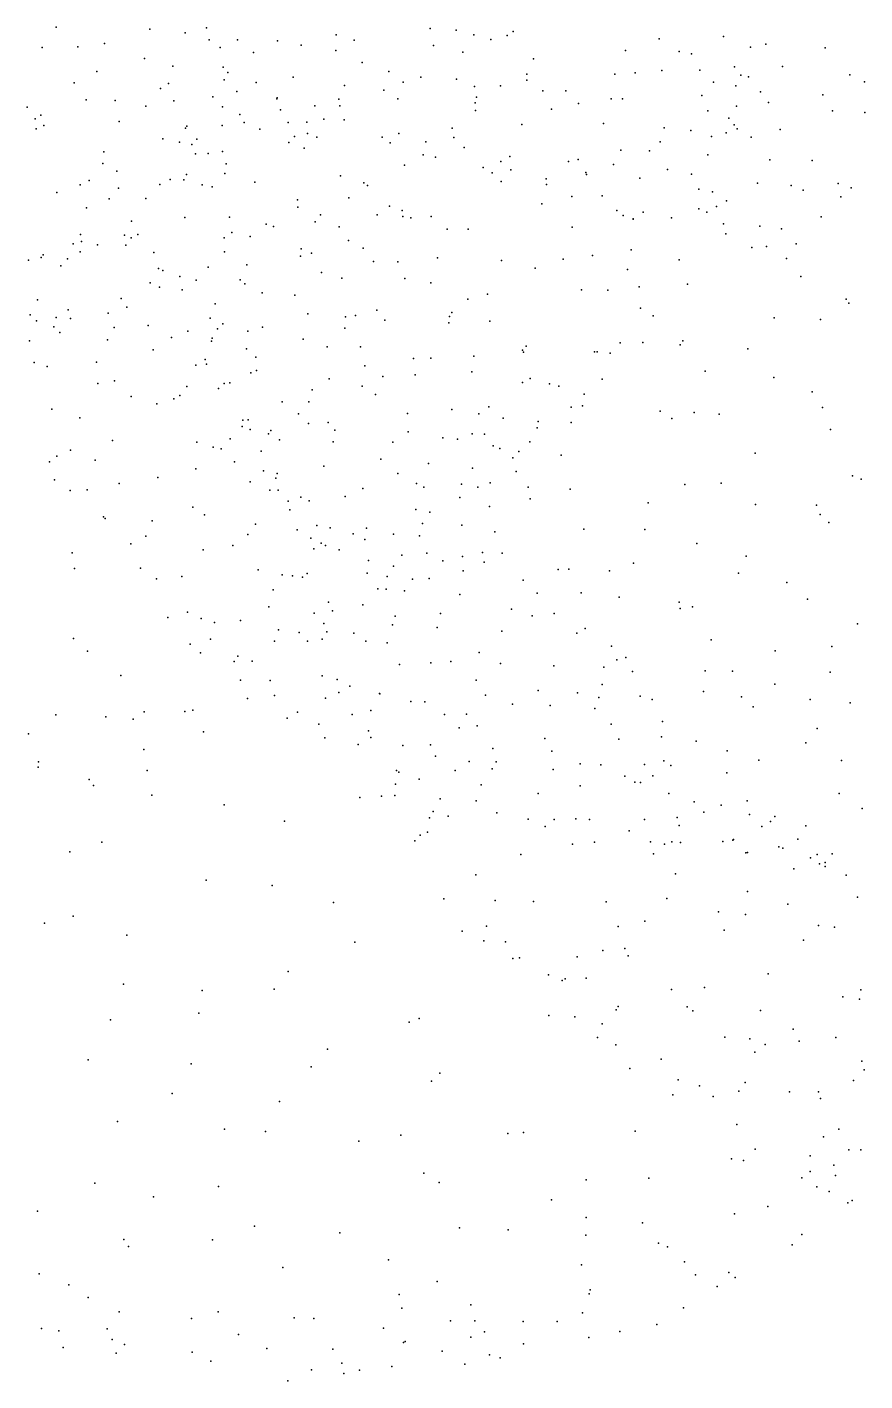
# Model space of a CAD drawing. Header units: metres. Extents: x -24.3 to 24.3, y -27.7 to 27.7.
# Drawn here: x -6.106 to -3.349, y -19.957 to -15.499 of the extents above; entities that cross this region are included whole.
import ezdxf

# ---------------------------------------------------------------- set-up
doc = ezdxf.new("R2010")
doc.units = ezdxf.units.M

msp = doc.modelspace()

# ---------------------------------------------------------------- linework, layer by layer
for p in [(-6.0109, -15.4988, 9.208), (-5.7026, -15.5061, -15.5173), (-5.516, -15.5018, 3.251), (-4.7794, -15.5035, -15.0688), (-4.6937, -15.5085, 7.2988), (-4.5065, -15.5129, -0.0056), (-5.8513, -15.5534, 16.9888), (-5.5862, -15.5178, 3.0191), (-5.5066, -15.5407, 16.6629), (-5.4135, -15.5406, -15.3926), (-5.2822, -15.5446, 16.2864), (-5.0889, -15.5246, 7.7809), (-5.0293, -15.5419, 19.5385), (-4.6363, -15.5244, 0.882), (-4.5797, -15.5397, -10.5712), (-4.5262, -15.5266, 1.2023), (-4.0258, -15.5371, 4.6152), (-3.8142, -15.5302, -13.9158), (-3.675, -15.5547, 4.8507), (-6.0561, -15.5655, -9.9383), (-5.9395, -15.5639, -5.0561), (-5.72, -15.6022, 2.1091), (-5.471, -15.5664, 8.4222), (-5.3614, -15.583, 8.2322), (-5.2038, -15.5587, 7.9675), (-5.0898, -15.5754, 3.6363), (-4.7684, -15.5597, 4.0326), (-4.6721, -15.581, 0.4396), (-4.1371, -15.5756, 1.6856), (-3.9603, -15.5795, -11.5539), (-3.9189, -15.5868, 19.3502), (-3.7252, -15.5648, 1.8707), (-3.4797, -15.5676, 4.9803), (-5.8766, -15.6455, -15.4803), (-5.627, -15.6278, 2.3436), (-5.4607, -15.6304, 2.8139), (-5.0037, -15.6156, -10.317), (-4.9152, -15.6456, 7.6867), (-4.439, -15.6036, 1.609), (-4.0166, -15.6418, -5.3532), (-3.892, -15.6404, -11.8771), (-3.7774, -15.6296, -5.3691), (-3.6194, -15.6289, -13.0806), (-5.9514, -15.6826, 17.165), (-5.6404, -15.6849, 19.5296), (-5.4576, -15.6724, 15.6819), (-5.4459, -15.6484, 16.4705), (-5.3527, -15.6815, 16.0078), (-5.2301, -15.6635, 3.2451), (-4.8682, -15.6803, 1.2898), (-4.8104, -15.6636, 0.8396), (-4.6934, -15.6705, -14.9352), (-4.4619, -15.6536, -0.3648), (-4.4615, -15.6732, 7.1771), (-4.1722, -15.6536, 19.396), (-4.1052, -15.6498, 4.3982), (-3.847, -15.6805, -12.0901), (-3.7567, -15.657, -12.4449), (-3.7317, -15.6622, 4.6579), (-3.3984, -15.6556, 1.9462), (-3.35, -15.679, -5.3505), (-5.6669, -15.7007, -5.1599), (-5.4946, -15.728, -10.1337), (-5.416, -15.7114, 1.9754), (-5.284, -15.7349, 2.162), (-5.2833, -15.7317, 2.4109), (-5.0615, -15.6915, 3.3975), (-4.9322, -15.7067, 1.7828), (-4.8864, -15.7347, 0.6054), (-4.6336, -15.6943, 1.7199), (-4.6269, -15.7297, 7.3774), (-4.5483, -15.6926, 3.9899), (-4.4087, -15.7087, -14.6603), (-4.3333, -15.7086, -5.3371), (-4.1839, -15.7346, -11.2314), (-4.1462, -15.7353, 2.0339), (-3.8851, -15.7237, 4.4372), (-3.7733, -15.6928, 6.9639), (-3.6924, -15.7117, -13.5263), (-3.4868, -15.7218, 6.8893), (-6.1062, -15.762, 15.0386), (-5.912, -15.7389, 9.4402), (-5.8163, -15.7405, 1.5363), (-5.7159, -15.7596, -15.3853), (-5.6237, -15.7419, 16.8263), (-5.4628, -15.761, 1.7407), (-5.2723, -15.7709, -5.2461), (-5.1588, -15.7585, 1.9406), (-5.0797, -15.7362, 1.2327), (-5.0774, -15.7579, 7.9783), (-4.6314, -15.7481, -5.3256), (-4.6299, -15.774, -10.6604), (-4.3802, -15.7686, -10.92), (-4.2916, -15.7502, 4.0737), (-3.8661, -15.7747, 2.1438), (-3.7716, -15.7588, -13.7449), (-3.6656, -15.7472, -13.2824), (-3.4551, -15.7751, 19.1056), (-3.3487, -15.78, 4.7382), (-6.08, -15.8012, -15.391), (-6.0609, -15.7892, 19.4417), (-6.0514, -15.8231, 17.3275), (-5.8033, -15.8098, 15.3002), (-5.5799, -15.8248, 11.7423), (-5.4644, -15.8227, 8.7688), (-5.4061, -15.7872, 16.3038), (-5.3921, -15.8133, 19.5112), (-5.2466, -15.8134, 1.395), (-5.1859, -15.8119, -10.327), (-5.13, -15.8015, 2.6968), (-5.0627, -15.804, 2.1739), (-4.4779, -15.8195, 3.775), (-4.2091, -15.8158, -0.5429), (-3.7962, -15.7986, 19.267), (-3.7791, -15.8209, -12.6144), (-6.0758, -15.834, -10.0953), (-5.6592, -15.8669, 17.0178), (-5.5845, -15.8321, 11.5032), (-5.5471, -15.8682, 1.3364), (-5.3398, -15.8345, 8.4826), (-5.226, -15.8587, 0.9459), (-5.1828, -15.8492, 11.8068), (-5.1527, -15.8611, -15.0951), (-4.9372, -15.8612, -14.9838), (-4.8828, -15.8494, 3.175), (-4.7071, -15.8321, 2.0859), (-4.702, -15.8628, -0.075), (-4.0095, -15.8308, -0.7094), (-3.9219, -15.8394, -14.0603), (-3.8538, -15.8586, -12.3228), (-3.805, -15.847, 4.2572), (-3.7689, -15.8341, -0.736), (-3.7235, -15.8614, -5.3079), (-3.6278, -15.8358, 4.4149), (-5.8533, -15.9101, 9.5872), (-5.6051, -15.8773, 15.5043), (-5.5637, -15.8853, 9.0409), (-5.4627, -15.9086, 12.0654), (-5.2445, -15.8786, 11.455), (-5.1946, -15.8978, 8.2263), (-4.9107, -15.8795, 0.293), (-4.7938, -15.8763, 2.3076), (-4.668, -15.895, 3.3717), (-4.1521, -15.9046, -14.3173), (-4.0573, -15.9063, 3.9477), (-4.0229, -15.8769, -11.6203), (-5.8567, -15.9484, 11.6684), (-5.5522, -15.9159, -5.1609), (-5.51, -15.9148, 15.7072), (-5.4506, -15.9493, 16.1256), (-4.8636, -15.9535, 11.874), (-4.8021, -15.9192, 2.9623), (-4.7622, -15.927, 7.6701), (-4.5468, -15.941, 7.4686), (-4.5175, -15.9253, -14.6894), (-4.3242, -15.9414, 3.6394), (-4.2923, -15.9352, 19.3185), (-4.1758, -15.9518, 2.3828), (-3.8661, -15.9197, 7.0728), (-3.6613, -15.9361, 2.2925), (-3.5225, -15.9384, -0.7536), (-5.9017, -16.0035, 19.368), (-5.8106, -15.9737, 11.3256), (-5.6349, -16.0008, -15.1812), (-5.5907, -16.0021, 1.1074), (-5.5817, -15.9847, 16.8276), (-5.4555, -15.9814, -10.2641), (-5.0745, -15.9887, 12.1572), (-4.6055, -15.9609, 2.8066), (-4.575, -15.9783, 19.3487), (-4.5139, -15.9689, -0.3553), (-4.3978, -15.9981, 2.5816), (-4.2674, -15.978, 7.2396), (-4.2654, -15.9843, -11.2481), (-4.089, -15.9967, 3.7464), (-3.9988, -15.9677, -11.8221), (-3.9199, -15.9833, -13.834), (-6.0083, -16.043, -5.0087), (-5.9312, -16.018, 15.2126), (-5.8049, -16.0287, 12.066), (-5.6691, -16.0167, 9.4204), (-5.5297, -16.0187, 15.9212), (-5.497, -16.0252, 16.6121), (-5.3563, -16.009, 8.6833), (-4.9981, -16.0115, -10.5094), (-4.9853, -16.0203, -5.2624), (-4.546, -16.0069, 3.1244), (-4.3966, -16.0176, -14.4854), (-3.8948, -16.032, -0.6653), (-3.85, -16.0415, -13.5161), (-3.7023, -16.0132, 4.0105), (-3.5918, -16.02, 19.0807), (-3.5516, -16.0361, 6.9779), (-3.4363, -16.0134, 2.3796), (-3.3943, -16.0276, 4.1689), (-5.8356, -16.0647, -15.1091), (-5.7149, -16.0634, 11.0089), (-5.2158, -16.0671, 0.5311), (-5.2149, -16.0919, -10.4344), (-5.0473, -16.061, 0.3142), (-4.9131, -16.0889, 7.966), (-4.4117, -16.0806, -11.0572), (-4.3134, -16.0569, -0.474), (-4.2131, -16.0546, 2.7667), (-3.8374, -16.09, 2.6082), (-3.8043, -16.0712, -13.1019), (-3.4281, -16.0573, -5.2076), (-5.9107, -16.0945, 9.9392), (-5.5869, -16.1261, 17.0497), (-5.4396, -16.1251, 0.7463), (-5.1404, -16.1171, 12.3862), (-4.9544, -16.1168, 0.1005), (-4.8715, -16.1032, -14.7376), (-4.8697, -16.122, 11.6194), (-4.8437, -16.1273, 12.11), (-4.7767, -16.122, -10.7274), (-4.1651, -16.1033, 3.2083), (-4.1445, -16.1195, -14.1107), (-4.1119, -16.1298, -11.7156), (-4.1118, -16.131, -0.5737), (-4.0783, -16.1082, -5.278), (-3.9851, -16.1265, 3.0189), (-3.8957, -16.097, 3.6927), (-3.8685, -16.1087, 19.1515), (-3.4925, -16.1231, 2.5912), (-5.9306, -16.1814, 0.9087), (-5.7621, -16.1384, -10.2693), (-5.7413, -16.1815, -14.9503), (-5.4318, -16.1757, 16.1157), (-5.3195, -16.1477, 11.1178), (-5.2955, -16.1555, -14.9013), (-5.1583, -16.1405, 11.2833), (-5.0792, -16.1562, -14.7902), (-4.7232, -16.1637, 7.8226), (-4.6549, -16.1642, -0.239), (-4.3117, -16.1581, -14.2613), (-3.8138, -16.1471, 3.4516), (-3.8066, -16.1794, 3.2046), (-3.6948, -16.1545, 2.799), (-3.6231, -16.1631, 3.5813), (-5.9543, -16.2125, 17.6151), (-5.9266, -16.2044, 11.0412), (-5.8742, -16.2157, 17.4049), (-5.7857, -16.1845, 15.3659), (-5.7814, -16.2169, 12.5636), (-5.7632, -16.1927, 10.7923), (-5.4572, -16.1929, 12.5594), (-5.3718, -16.1887, -5.1593), (-5.0479, -16.201, 8.2204), (-3.721, -16.2251, 7.0602), (-3.6725, -16.2212, 19.0416), (-3.5753, -16.2126, 2.9751), (-6.102, -16.2661, 17.9332), (-6.0595, -16.2579, -10.2864), (-6.0533, -16.2492, 11.2722), (-5.9736, -16.2615, 19.0782), (-5.9319, -16.2393, 15.1669), (-5.6888, -16.2411, 19.2777), (-5.457, -16.2393, 19.2992), (-5.2065, -16.2532, 12.5455), (-5.2045, -16.2291, 0.2578), (-5.1704, -16.2434, 8.4845), (-4.9997, -16.2267, -10.6169), (-4.9666, -16.2709, -14.6171), (-4.7554, -16.2586, 11.8093), (-4.5445, -16.2672, 19.2326), (-4.3414, -16.2633, -5.2488), (-4.2448, -16.2508, -11.522), (-4.1177, -16.232, 19.1689), (-3.9597, -16.2654, -13.4099), (-3.6073, -16.2612, -0.6767), (-5.9952, -16.2847, 12.1958), (-5.6741, -16.294, 9.7384), (-5.6591, -16.3, -14.7712), (-5.5101, -16.2891, 16.8059), (-5.3825, -16.2817, 8.9983), (-5.1369, -16.307, -5.1915), (-4.8855, -16.2721, 12.3442), (-4.4337, -16.2928, 7.5068), (-4.1302, -16.2967, -11.8877), (-5.7013, -16.3407, 10.5214), (-5.6699, -16.3553, 10.3007), (-5.6036, -16.3203, 15.6777), (-5.5501, -16.3318, 0.5577), (-5.4049, -16.3309, 16.4896), (-5.389, -16.344, 10.8572), (-5.0706, -16.3258, 19.2426), (-4.8626, -16.3267, 11.398), (-4.7774, -16.3405, 7.9891), (-4.0916, -16.3544, -13.7149), (-3.9327, -16.3448, -12.9402), (-3.5596, -16.32, -5.1714), (-6.0716, -16.3974, -14.5778), (-5.7968, -16.3928, 12.7816), (-5.5958, -16.3641, -5.0819), (-5.3321, -16.3738, 12.7164), (-5.225, -16.3816, -14.5827), (-4.6552, -16.3943, 7.8077), (-4.591, -16.3781, -11.0477), (-4.2816, -16.364, -14.0107), (-4.195, -16.3649, 7.24), (-3.4099, -16.3944, 18.7952), (-6.096, -16.4466, 14.7991), (-5.9715, -16.4296, 14.9771), (-5.8394, -16.4405, 18.956), (-5.7784, -16.421, 15.2827), (-5.4873, -16.4105, -14.5504), (-5.1817, -16.4435, 0.1248), (-5.0252, -16.4487, 12.5785), (-4.9555, -16.4313, 8.2298), (-4.7087, -16.4386, 19.1732), (-4.0875, -16.4248, -12.2361), (-3.4016, -16.408, 6.9544), (-6.0752, -16.4664, 12.4127), (-6.0177, -16.4859, 18.1896), (-6.0101, -16.4551, 18.6968), (-5.9637, -16.458, -4.9848), (-5.8198, -16.4884, -14.4382), (-5.7077, -16.4818, 17.4558), (-5.5031, -16.4575, 19.136), (-5.4797, -16.4928, 12.8263), (-5.4623, -16.4759, 9.3755), (-5.3318, -16.487, 16.2876), (-5.0602, -16.4905, 8.4537), (-5.058, -16.4529, 11.1439), (-4.9285, -16.4639, -10.7902), (-4.7178, -16.4721, 12.1669), (-4.7158, -16.4523, 11.7074), (-4.5833, -16.4671, -0.2986), (-4.0454, -16.4494, -13.2459), (-3.6473, -16.4557, 18.8929), (-3.4952, -16.4615, -0.652), (-6.0979, -16.5316, -10.3747), (-5.9979, -16.5047, 12.6694), (-5.8417, -16.5282, 17.9042), (-5.6307, -16.5205, 15.5822), (-5.5771, -16.5001, 9.7313), (-5.4988, -16.533, -10.4825), (-5.4972, -16.5234, -14.3377), (-5.3799, -16.4999, -5.1094), (-5.198, -16.5269, -14.3106), (-4.1545, -16.5382, -5.207), (-4.0796, -16.5379, -12.5674), (-3.948, -16.5321, -0.5357), (-5.6916, -16.5611, -5.03), (-5.3842, -16.5579, 16.5148), (-5.1191, -16.5514, -10.7138), (-5.0084, -16.5522, -0.0471), (-4.636, -16.5824, -5.193), (-4.4759, -16.5625, -13.7713), (-4.472, -16.5696, 7.5503), (-4.4635, -16.5498, -11.4018), (-4.239, -16.568, -11.9575), (-4.2299, -16.5676, -13.491), (-4.1872, -16.5727, 19.0238), (-3.9563, -16.5447, 7.1473), (-3.7335, -16.558, -5.1613), (-6.0831, -16.6032, 0.6297), (-6.0398, -16.6163, -14.1791), (-5.8774, -16.6021, 18.5561), (-5.5507, -16.6122, 0.3579), (-5.5204, -16.5939, 18.9641), (-5.5156, -16.6087, 9.9302), (-5.3538, -16.5852, 10.7854), (-4.9945, -16.6144, -5.1717), (-4.8349, -16.5901, -14.0018), (-4.7775, -16.5888, 7.98), (-5.8181, -16.6641, -10.467), (-5.4389, -16.6699, 9.4943), (-5.3694, -16.6375, 0.2312), (-5.3508, -16.6292, 9.2413), (-5.1123, -16.6568, 10.9992), (-4.9353, -16.6494, 19.0318), (-4.8291, -16.6434, 11.2926), (-4.6419, -16.6335, -11.1762), (-4.4753, -16.6688, -13.5332), (-4.4499, -16.6563, -11.6235), (-4.213, -16.6584, -12.8002), (-3.8747, -16.6319, 18.7988), (-3.6488, -16.6523, 18.6624), (-5.8738, -16.6727, 0.4554), (-5.7639, -16.7147, 18.3428), (-5.603, -16.7119, -13.9944), (-5.5802, -16.6825, 17.4891), (-5.4761, -16.6891, 10.172), (-5.4574, -16.6728, 17.024), (-5.1683, -16.693, 12.8984), (-5.0034, -16.6813, 8.3523), (-4.9595, -16.7091, -13.8616), (-4.3867, -16.6733, 18.9913), (-4.3563, -16.6812, -0.3817), (-4.273, -16.7072, -12.1266), (-3.5218, -16.6993, -0.6044), (-6.0249, -16.7569, 13.1182), (-5.6793, -16.7397, 15.457), (-5.6234, -16.723, 13.0706), (-5.267, -16.7331, -10.7155), (-5.1794, -16.7332, -5.1185), (-4.7084, -16.7583, -13.536), (-4.5865, -16.7487, 12.0931), (-4.3151, -16.7498, -13.0666), (-4.2782, -16.7458, -5.1721), (-3.488, -16.7513, 6.9207), (-5.9326, -16.7851, -13.8775), (-5.3963, -16.7928, -13.8212), (-5.3784, -16.7916, 9.7323), (-5.2134, -16.7727, 8.972), (-5.1796, -16.8043, 18.9046), (-5.1154, -16.8008, -0.0341), (-4.8538, -16.7713, -0.1495), (-4.6189, -16.7723, 18.8829), (-4.539, -16.7865, -13.3269), (-4.4246, -16.798, -11.9351), (-4.3156, -16.8013, 18.7861), (-4.0221, -16.7635, -0.4551), (-3.9846, -16.7876, 7.1489), (-3.9104, -16.768, -5.1461), (-3.8279, -16.7735, 18.6008), (-5.3985, -16.8143, 16.0418), (-5.3721, -16.8238, 9.9797), (-5.3118, -16.8376, 16.371), (-5.3041, -16.8273, 10.5639), (-5.0935, -16.8256, 8.6505), (-4.8523, -16.8313, 18.8295), (-4.6411, -16.8383, -11.5025), (-4.6004, -16.8397, 11.6558), (-4.4269, -16.8189, 7.5015), (-3.4621, -16.8244, -5.0406), (-5.9637, -16.8915, -10.5215), (-5.8249, -16.8599, 13.305), (-5.5473, -16.8657, 15.7205), (-5.4941, -16.882, 18.0126), (-5.4672, -16.8877, 18.4498), (-5.4381, -16.8541, 17.7261), (-5.2759, -16.8581, 13.1305), (-5.0992, -16.8641, 10.892), (-4.9019, -16.8656, -11.0649), (-4.7381, -16.8514, 7.9401), (-4.6891, -16.8557, 11.447), (-4.5724, -16.8774, -11.7324), (-4.5506, -16.886, -5.1462), (-4.451, -16.8641, -12.3661), (-6.0321, -16.9306, 14.3613), (-6.008, -16.9112, 0.3465), (-5.8821, -16.9251, 14.9379), (-5.4235, -16.9298, 0.1275), (-5.336, -16.8954, 9.5172), (-4.9419, -16.9213, 11.056), (-4.7854, -16.9359, 11.2084), (-4.5079, -16.9169, -12.884), (-4.4872, -16.8964, -12.5802), (-4.3483, -16.9079, -0.3318), (-3.7104, -16.9015, 7.0457), (-5.6759, -16.9821, -10.6005), (-5.5503, -16.9539, -13.5709), (-5.3286, -16.9602, 16.559), (-5.2875, -16.9842, -5.0555), (-5.2832, -16.969, 9.2447), (-5.1294, -16.9441, 18.6413), (-4.8855, -16.9682, -13.251), (-4.6401, -16.9516, -0.2446), (-4.4962, -16.9622, 12.3115), (-3.3893, -16.9764, 6.8028), (-6.0161, -16.9901, -13.4889), (-5.9646, -17.0244, 13.777), (-5.9086, -17.0223, -4.8993), (-5.8031, -17.0016, 0.2184), (-5.3719, -16.9967, -10.7934), (-5.3073, -17.024, 10.2345), (-5.28, -17.0241, 17.8113), (-5.0015, -17.0181, 8.4506), (-4.8246, -17.0022, -11.3714), (-4.8006, -17.0137, -5.1216), (-4.6768, -17.0036, 18.5732), (-4.6229, -17.0136, 12.5972), (-4.5824, -16.9998, -11.9334), (-4.4567, -17.0138, 11.8658), (-4.3183, -17.0202, 7.3762), (-3.9417, -17.0047, -0.4312), (-3.8214, -17.0011, 18.2873), (-3.3613, -16.9873, 17.9418), (-5.2469, -17.0597, 16.7724), (-5.2054, -17.0464, 9.0337), (-5.1773, -17.0591, -10.9602), (-5.059, -17.045, 10.7215), (-4.6819, -17.0473, -12.8364), (-4.4504, -17.052, 7.5487), (-4.0623, -17.0654, -5.1015), (-3.7086, -17.0709, 18.0574), (-3.5079, -17.0733, -4.9982), (-5.8547, -17.1119, 14.3958), (-5.8493, -17.1166, 14.7298), (-5.5605, -17.0799, -4.9794), (-5.5224, -17.1049, 15.6067), (-5.2418, -17.0885, 18.0444), (-4.8264, -17.0877, -0.1574), (-4.7809, -17.0961, 8.0189), (-4.5841, -17.0774, 11.5397), (-3.4956, -17.1039, -0.5498), (-5.6944, -17.1244, 15.1247), (-5.354, -17.1354, 13.3932), (-5.2171, -17.1539, -13.1301), (-5.1524, -17.1399, 17.4075), (-5.1086, -17.1475, 18.2383), (-4.9894, -17.1488, 13.1502), (-4.8046, -17.1335, 18.3419), (-4.675, -17.139, 11.2924), (-4.5667, -17.1604, 18.343), (-4.2736, -17.1523, -5.1013), (-4.0725, -17.1527, 18.1854), (-3.4676, -17.1306, 17.6857), (-5.765, -17.2007, -13.2069), (-5.715, -17.1753, 13.7269), (-5.4287, -17.2058, -13.1181), (-5.3798, -17.1697, 15.8766), (-5.1725, -17.1822, 10.3684), (-5.1383, -17.1981, 16.5525), (-5.1239, -17.2058, 17.8362), (-5.0331, -17.1675, -11.2547), (-4.9951, -17.1865, -12.8175), (-4.8998, -17.1685, 10.8569), (-4.8146, -17.1745, -12.6226), (-3.902, -17.1992, 17.9158), (-5.9575, -17.2304, 0.1925), (-5.5266, -17.2206, -10.8361), (-5.1629, -17.2165, -0.015), (-5.0794, -17.2202, 16.8713), (-4.8732, -17.2375, -12.3158), (-4.7906, -17.2316, -5.0871), (-4.6732, -17.2424, 18.1411), (-4.6077, -17.2294, 7.7778), (-4.5425, -17.2314, 12.7426), (-3.7395, -17.2414, 6.9981), (-5.9507, -17.282, -4.8411), (-5.7331, -17.2808, 14.4614), (-5.3454, -17.2861, 13.5744), (-4.982, -17.2547, -11.453), (-4.9007, -17.2741, -12.0501), (-4.738, -17.2565, 13.0994), (-4.6708, -17.2887, 11.1311), (-4.6019, -17.2606, -0.2164), (-4.358, -17.2851, 12.4709), (-4.3233, -17.2841, 11.9519), (-4.1889, -17.2892, 7.2274), (-4.1105, -17.2638, 17.9452), (-5.6803, -17.3154, 14.1573), (-5.5965, -17.3081, 0.085), (-5.267, -17.3027, -11.1247), (-5.233, -17.3059, 15.9909), (-5.1993, -17.3105, -5.0249), (-5.1845, -17.2976, 9.1728), (-4.9867, -17.2966, 17.5678), (-4.9214, -17.3081, 10.6604), (-4.838, -17.3165, 17.761), (-4.7834, -17.3143, 8.0371), (-4.473, -17.3205, 17.8413), (-3.7646, -17.2964, 17.5509), (-3.6062, -17.3279, 17.3247), (-5.2961, -17.3516, 15.7486), (-4.9518, -17.3489, 8.4122), (-4.9241, -17.3498, 17.3001), (-4.8641, -17.3552, -0.1091), (-4.6824, -17.3669, 17.3615), (-4.4276, -17.3624, 11.5279), (-4.2829, -17.3618, -0.2911), (-4.1576, -17.3761, 17.7104), (-3.5378, -17.383, 17.1131), (-5.5786, -17.4251, -12.8295), (-5.3111, -17.408, -12.7226), (-5.1613, -17.4291, 13.6427), (-5.1143, -17.3919, 10.117), (-5.1009, -17.421, 16.176), (-5.0007, -17.4012, 16.5829), (-4.7461, -17.4298, 17.0503), (-4.5114, -17.4159, 11.3016), (-3.9595, -17.3926, 7.1185), (-3.9567, -17.4127, -5.0179), (-3.916, -17.408, 17.4124), (-5.6431, -17.4425, -10.9023), (-5.5338, -17.4458, 14.031), (-5.489, -17.4591, 15.0681), (-5.4034, -17.4531, 15.2928), (-5.1296, -17.4622, -11.9391), (-4.9031, -17.4667, 10.5113), (-4.8944, -17.4387, 16.8208), (-4.4444, -17.4371, 12.9566), (-4.371, -17.43, 7.4697), (-3.3729, -17.4639, 6.6833), (-5.9533, -17.512, -4.7988), (-5.5025, -17.5137, 14.7642), (-5.2788, -17.4839, 15.5469), (-5.2105, -17.4918, -11.4282), (-5.1345, -17.5142, 9.3777), (-5.1196, -17.4903, 9.8118), (-5.0309, -17.4944, 8.7148), (-4.7568, -17.4753, 13.3711), (-4.5436, -17.488, 13.2174), (-4.2966, -17.4949, 17.3291), (-4.2693, -17.4788, 12.5577), (-3.8551, -17.516, 17.0904), (-5.907, -17.5539, -10.8185), (-5.5695, -17.5304, -4.8973), (-5.5355, -17.5587, -12.6094), (-5.2921, -17.5206, 0.0251), (-5.1828, -17.5209, -11.7147), (-4.9912, -17.5205, 16.3548), (-4.9212, -17.5263, -5.038), (-4.6186, -17.5585, -5.034), (-4.1828, -17.5376, 7.2252), (-3.6443, -17.553, 16.7889), (-3.4576, -17.5386, -0.5267), (-5.4248, -17.5881, 14.5366), (-5.4122, -17.57, 14.2018), (-5.3659, -17.5865, -12.3522), (-4.8802, -17.5977, 13.6592), (-4.7777, -17.5922, 8.0474), (-4.7117, -17.5874, 16.6406), (-4.5477, -17.5947, -0.1881), (-4.372, -17.6017, 13.1017), (-4.2082, -17.6067, -0.28), (-4.1657, -17.5826, -5.0061), (-4.1354, -17.5748, 12.3115), (-5.798, -17.6337, -12.6031), (-5.4037, -17.6491, -11.9771), (-5.3057, -17.6508, 15.1702), (-5.1348, -17.6349, 14.0302), (-5.0861, -17.6473, 9.1497), (-4.6284, -17.6488, 10.8082), (-4.114, -17.6202, 16.857), (-3.8741, -17.6183, 16.8374), (-3.7845, -17.6201, -4.9462), (-3.4627, -17.6228, 16.5117), (-5.08, -17.6897, -4.9932), (-5.0436, -17.669, -0.012), (-4.9458, -17.6928, 8.5596), (-4.9449, -17.694, 10.0726), (-4.4241, -17.6837, 16.7313), (-4.295, -17.6909, 7.386), (-4.2132, -17.6632, 11.7617), (-3.8796, -17.6862, -0.373), (-3.6455, -17.6624, -0.4535), (-5.381, -17.7092, -4.9149), (-5.2917, -17.7002, 14.718), (-5.1242, -17.708, 15.518), (-4.843, -17.7192, 16.1139), (-4.7969, -17.721, 10.4056), (-4.5972, -17.6988, 13.5613), (-4.509, -17.7284, 16.5141), (-4.3841, -17.7327, 11.1945), (-4.224, -17.7064, 12.8662), (-4.0888, -17.7015, 12.5112), (-4.0492, -17.7128, 16.6042), (-3.7548, -17.7038, 6.9095), (-3.7161, -17.7368, 16.488), (-3.5291, -17.7132, -4.8283), (-3.3967, -17.7235, 16.2696), (-6.0114, -17.7639, 0.0941), (-5.8475, -17.7705, -12.4138), (-5.7571, -17.7774, -11.111), (-5.7207, -17.7538, 0.0903), (-5.5874, -17.7525, -11.3461), (-5.5608, -17.7476, -12.1885), (-5.2502, -17.7738, 0.0252), (-5.2167, -17.7544, 14.459), (-5.0361, -17.7622, 14.3323), (-4.9745, -17.7494, 9.7725), (-4.7322, -17.7618, 13.8504), (-4.6605, -17.7607, 7.8915), (-4.238, -17.743, 11.5248), (-4.0149, -17.7856, 12.7124), (-6.1018, -17.8255, -4.6523), (-5.5252, -17.8193, -11.8689), (-5.1458, -17.7939, 15.1156), (-4.9827, -17.8158, 8.8568), (-4.6841, -17.8062, -0.1187), (-4.6247, -17.7997, 16.1744), (-4.1835, -17.7944, 16.4071), (-3.5059, -17.8088, 6.7057), (-5.1263, -17.8392, 14.6731), (-5.017, -17.8611, 9.1231), (-4.975, -17.8378, 9.5192), (-4.8691, -17.8644, 9.9524), (-4.7784, -17.8625, 15.8087), (-4.5734, -17.8747, 10.6614), (-4.4018, -17.8408, 7.5439), (-4.1591, -17.8433, 13.3308), (-4.0186, -17.8354, 12.9486), (-3.9043, -17.85, 12.3749), (-3.5426, -17.8557, 16.1336), (-6.0681, -17.918, -11.0122), (-5.7225, -17.8773, -12.1073), (-4.7624, -17.8994, 10.2622), (-4.6507, -17.9173, 10.4611), (-4.5618, -17.9176, 14.1413), (-4.3786, -17.8832, -0.1973), (-4.0105, -17.9144, 16.1103), (-3.8017, -17.8818, 16.1644), (-3.6979, -17.9128, 6.823), (-3.4254, -17.9139, -4.6902), (-6.0695, -17.9359, -12.2581), (-5.7112, -17.9472, -11.7112), (-4.8904, -17.9472, 14.67), (-4.8827, -17.952, 8.5678), (-4.6975, -17.9469, 14.4614), (-4.5754, -17.9409, 15.8604), (-4.3751, -17.9437, 13.94), (-4.2861, -17.9252, 13.7325), (-4.2175, -17.9282, 7.3474), (-4.0744, -17.9274, 7.1653), (-4.0463, -17.9643, 11.6908), (-3.9876, -17.9304, 11.9418), (-3.8033, -17.9546, 12.6422), (-5.9015, -17.9766, -11.3539), (-5.8874, -17.996, -11.9104), (-4.8932, -17.9921, -4.9613), (-4.8157, -17.9752, 15.0069), (-4.6112, -17.994, -4.9582), (-4.2861, -17.9975, 11.0114), (-4.1392, -17.9652, 11.4145), (-4.1061, -17.9852, -0.2723), (-4.0875, -17.9864, 13.6384), (-5.6954, -18.0281, 0.0584), (-5.0115, -18.0355, -0.007), (-4.9396, -18.0314, 8.905), (-4.8962, -18.0285, 9.3559), (-4.7465, -18.0396, 9.9969), (-4.6284, -18.0464, 15.2617), (-4.4246, -18.0225, 14.3017), (-3.9938, -18.0223, 15.8593), (-3.9108, -18.0497, -4.8508), (-3.7362, -18.0467, 12.3919), (-3.4332, -18.022, 15.6723), (-5.4577, -18.0599, 0.041), (-4.7695, -18.0817, 9.7534), (-4.7208, -18.0967, 8.1471), (-4.5597, -18.0857, 7.8331), (-3.8788, -18.0838, 13.659), (-3.822, -18.0611, 6.935), (-3.7287, -18.0916, 13.1607), (-3.6448, -18.0982, 15.5621), (-3.3576, -18.0713, 15.4556), (-5.259, -18.1132, -4.8591), (-4.7814, -18.1023, 8.3979), (-4.4567, -18.1073, 15.4151), (-4.4009, -18.131, 7.6678), (-4.371, -18.1084, 10.6196), (-4.3001, -18.1059, 15.6297), (-4.2555, -18.1084, -4.9073), (-4.0739, -18.1075, 14.053), (-3.9666, -18.1015, 13.8616), (-3.9596, -18.1273, 11.5151), (-3.6882, -18.1308, 13.4912), (-3.6594, -18.1147, 12.8736), (-3.5426, -18.1291, -4.6474), (-5.8602, -18.1821, 0.0422), (-4.8304, -18.1782, 9.1582), (-4.8124, -18.1591, 8.6912), (-4.7884, -18.1497, -0.0408), (-4.2392, -18.1824, 14.6929), (-4.1245, -18.1458, 14.3114), (-4.0549, -18.1819, 15.4467), (-3.9837, -18.1819, 7.1674), (-3.9554, -18.1837, 14.8671), (-3.8168, -18.18, 14.1226), (-3.783, -18.176, 15.3966), (-3.7814, -18.1743, 11.9423), (-3.5694, -18.1725, 15.2617), (-5.9654, -18.2148, -4.5652), (-4.4812, -18.2231, 10.1554), (-4.3106, -18.1895, -0.1869), (-4.0447, -18.2209, 10.9979), (-4.0082, -18.1896, 15.217), (-3.741, -18.2179, 14.5083), (-3.7353, -18.2168, -4.6999), (-3.6318, -18.1975, 15.045), (-3.6186, -18.2022, 14.8224), (-3.5059, -18.2231, 14.5902), (-3.4564, -18.2207, 13.9047), (-3.5831, -18.2706, 12.291), (-3.5275, -18.2341, 12.5486), (-3.4979, -18.2538, 6.6621), (-3.48, -18.25, 14.2113), (-3.4793, -18.2625, 13.1931), (-5.5169, -18.3076, 0.0216), (-4.6288, -18.2899, 9.6749), (-3.9722, -18.2869, -4.767), (-3.4099, -18.2913, -4.4869), (-5.2998, -18.3256, -4.7816), (-3.7351, -18.3452, 11.5973), (-3.3732, -18.3642, 12.6841), (-5.0974, -18.3817, -0.0196), (-4.7348, -18.3687, -0.0476), (-4.5659, -18.3748, 8.1029), (-4.4392, -18.3784, 9.8719), (-4.2008, -18.3789, -4.7844), (-4.0005, -18.3676, 10.7742), (-3.6029, -18.3871, -4.5495), (-6.0485, -18.4491, -4.4169), (-5.9547, -18.4263, 0.015), (-4.0728, -18.443, 10.4807), (-3.8306, -18.4124, 11.1033), (-3.742, -18.421, 11.358), (-5.7781, -18.4885, -4.5613), (-4.674, -18.4752, -4.8146), (-4.5939, -18.4596, 9.2576), (-4.1605, -18.4602, 10.2619), (-3.8119, -18.4729, 7.0666), (-3.5019, -18.4571, 12.0118), (-3.4491, -18.4623, -0.675), (-5.027, -18.5117, -4.7477), (-4.6025, -18.5077, 8.9493), (-4.5314, -18.511, -0.129), (-4.211, -18.5397, 9.9653), (-4.1392, -18.5325, -0.3093), (-3.551, -18.5052, 11.7186), (-4.5071, -18.5659, 8.7253), (-4.4857, -18.5633, 8.3733), (-4.2962, -18.5604, 9.7365), (-4.1281, -18.5567, 7.5601), (-5.2467, -18.6081, -0.0296), (-4.3902, -18.619, 8.0212), (-4.3347, -18.6323, -0.2314), (-4.2663, -18.6304, -4.6931), (-3.6669, -18.6166, -0.5759), (-5.7885, -18.6497, -0.0123), (-5.5301, -18.6713, -0.0172), (-5.2935, -18.6669, -4.6301), (-4.3452, -18.6385, 9.4466), (-3.9853, -18.6674, -4.6118), (-3.8764, -18.6607, 10.3792), (-3.3625, -18.6684, -4.1812), (-3.4217, -18.6916, 11.4325), (-3.3663, -18.6996, -0.8741), (-5.5411, -18.7457, -4.5196), (-4.8161, -18.7636, -4.6356), (-4.3886, -18.753, 8.8273), (-4.3037, -18.7576, 8.348), (-4.1672, -18.7348, 9.5846), (-4.1611, -18.7234, 7.721), (-3.9335, -18.7248, 10.1057), (-3.9147, -18.7375, 7.3674), (-3.6925, -18.7364, -4.3997), (-5.832, -18.7675, -4.3483), (-4.8492, -18.7752, -0.1391), (-4.2135, -18.7805, 8.0982), (-3.585, -18.7988, 10.5922), (-4.2283, -18.8254, -4.565), (-4.1686, -18.8499, 9.0467), (-3.8101, -18.8252, 9.8997), (-3.7272, -18.8301, -0.6416), (-3.6765, -18.8492, 10.136), (-3.565, -18.838, 6.9642), (-3.4442, -18.8257, 10.866), (-5.9056, -18.8989, -0.1009), (-5.1173, -18.8646, -4.5607), (-4.0197, -18.8977, 7.9463), (-3.7113, -18.8744, 7.2394), (-5.5657, -18.913, -4.3821), (-5.1714, -18.9219, -0.106), (-4.7475, -18.9429, -4.5161), (-4.1221, -18.9279, 8.7796), (-3.3592, -18.9038, -3.8339), (-3.3514, -18.9328, 10.6349), (-4.7754, -18.9699, -0.2349), (-3.9638, -18.9647, -0.5372), (-3.8928, -18.9853, -4.2793), (-3.743, -18.9742, 7.4642), (-3.3868, -18.9677, 10.3782), (-5.6285, -19.0099, -0.1305), (-3.9811, -19.0145, 8.2826), (-3.8476, -19.02, 8.9809), (-3.764, -19.0023, 9.2673), (-3.5968, -19.0052, -3.9847), (-3.5014, -19.0043, 9.9236), (-3.4947, -19.0269, 7.2024), (-5.2754, -19.0364, -4.4452), (-5.8084, -19.1027, -4.1117), (-3.7698, -19.1125, 7.9904), (-5.4566, -19.1276, -4.2772), (-5.321, -19.1357, -0.207), (-5.0144, -19.1671, -0.2637), (-4.8764, -19.1477, -4.3522), (-4.5237, -19.1424, -4.3055), (-4.4727, -19.1388, -0.3962), (-4.1045, -19.1338, -0.575), (-3.4846, -19.1532, 9.3368), (-3.435, -19.1272, -1.1332), (-3.7094, -19.1938, 8.5963), (-3.4017, -19.1955, -3.2615), (-3.3618, -19.1959, -1.3815), (-3.788, -19.2258, -0.9078), (-3.7479, -19.2303, -3.8415), (-3.5293, -19.2159, -3.4634), (-3.4506, -19.2458, 9.0315), (-4.7999, -19.2721, -0.3711), (-4.266, -19.2942, -4.047), (-4.0604, -19.289, -3.9501), (-3.5567, -19.2881, 8.0812), (-3.5293, -19.2671, 8.742), (-3.4458, -19.2804, 7.6116), (-5.8827, -19.3054, -3.8371), (-5.4763, -19.3165, -4.0478), (-4.7504, -19.3034, -4.1689), (-3.5064, -19.3171, -3.0072), (-3.4665, -19.3329, 8.5119), (-5.6897, -19.35, -0.3815), (-4.3805, -19.3608, -0.5958), (-3.6686, -19.3821, -1.2002), (-3.4054, -19.3706, -1.7159), (-3.3904, -19.3625, -1.9503), (-6.0723, -19.3979, -0.5016), (-4.2657, -19.4187, -3.8397), (-3.7778, -19.4068, -3.1752), (-5.3581, -19.4467, -0.4374), (-5.0773, -19.4685, -3.9346), (-4.6833, -19.4526, -0.5018), (-4.5228, -19.4588, -3.9452), (-4.2674, -19.4763, -0.7673), (-4.0807, -19.4365, -3.5913), (-3.5562, -19.4742, -2.224), (-5.7877, -19.4907, -3.6749), (-5.7729, -19.5139, -0.5829), (-5.4955, -19.4916, -3.8345), (-4.0283, -19.503, -0.9548), (-3.9989, -19.5151, -3.1296), (-3.5884, -19.5084, -1.6301), (-4.9167, -19.558, -3.7874), (-3.9423, -19.564, -2.8086), (-6.0665, -19.6044, -3.2738), (-5.264, -19.5826, -0.6127), (-4.2814, -19.5746, -3.3305), (-3.9066, -19.6072, -2.5359), (-3.7964, -19.5995, -1.496), (-5.9684, -19.64, -0.8511), (-4.7566, -19.6288, -3.6009), (-4.2528, -19.6569, -0.9623), (-3.8347, -19.6459, -2.1485), (-3.7761, -19.6166, -1.8839), (-5.9055, -19.6819, -3.1252), (-4.8817, -19.6718, -0.7591), (-4.2558, -19.6694, -2.8907), (-5.8033, -19.7293, -1.0134), (-5.4771, -19.7295, -3.2344), (-4.8728, -19.7169, -3.3648), (-4.6461, -19.7059, -3.3483), (-4.2778, -19.7321, -2.6618), (-3.9463, -19.7155, -1.753), (-6.0591, -19.7842, -1.3728), (-6.0021, -19.7922, -2.6862), (-5.8421, -19.7855, -2.8503), (-5.5652, -19.7511, -1.0132), (-5.2272, -19.7492, -3.2054), (-5.1619, -19.7507, -0.9017), (-4.9337, -19.7828, -3.1182), (-4.7129, -19.7592, -0.9464), (-4.6331, -19.7582, -3.1196), (-4.4739, -19.7604, -2.8557), (-4.3617, -19.7614, -1.2652), (-4.0334, -19.7712, -1.9748), (-5.8261, -19.8202, -1.4353), (-5.786, -19.8371, -2.5342), (-5.41, -19.804, -2.9954), (-4.8677, -19.8301, -1.1314), (-4.862, -19.8271, -2.7719), (-4.6457, -19.8126, -2.7242), (-4.6012, -19.7953, -1.1989), (-4.4722, -19.8349, -2.4129), (-4.2577, -19.8134, -1.6291), (-4.1548, -19.7938, -2.2051), (-5.9874, -19.8467, -1.7331), (-5.8126, -19.8648, -2.1867), (-5.5633, -19.8624, -1.5191), (-5.3174, -19.8495, -2.7756), (-5.1004, -19.8522, -2.6939), (-4.7399, -19.8586, -2.4258), (-4.5842, -19.8708, -1.5953), (-4.549, -19.8802, -2.1063), (-5.5018, -19.8918, -2.3855), (-5.1696, -19.9203, -1.6003), (-5.0703, -19.8985, -1.3265), (-5.0121, -19.9217, -2.1246), (-4.9054, -19.9095, -1.6158), (-4.6651, -19.9016, -1.8773), (-5.2485, -19.9566, -2.0237), (-5.0632, -19.9325, -1.8128)]:
    msp.add_point(p)

doc.saveas('drawing.dxf')
